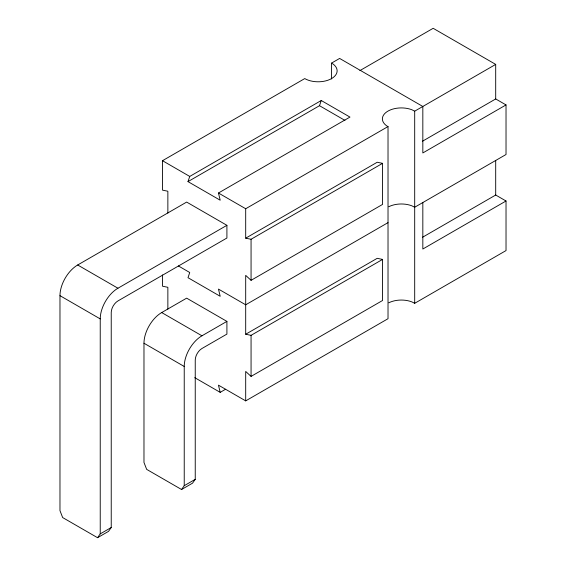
<?xml version="1.0" encoding="UTF-8"?>
<svg xmlns="http://www.w3.org/2000/svg" width="566" height="566" viewBox="0 0 566 566"><rect width="100%" height="100%" fill="white"/><g stroke="black" fill="none" stroke-linecap="round" stroke-linejoin="round"><path stroke-width="0.85" d="M187.99 181.622L189.737 176.429L321.247 100.507L349.965 117.084L218.455 193.013L220.195 200.215L187.99 181.622L319.5 105.701L321.247 100.507M97.55 537.7L100.232 533.88L111.233 527.526L111.233 312.552A9.488 5.476 -60 0 1 117.947 300.935L226.909 238.024L226.909 225.318L186.653 202.076L77.691 264.987A25.053 14.461 -60 0 0 59.975 295.664L59.975 510.638L62.656 517.557L97.55 537.7L108.552 531.347L111.233 527.526M181.552 489.512L184.233 485.692L195.242 479.338L195.242 360.125A9.488 5.476 -60 0 1 201.949 348.507L226.909 334.096L226.909 321.389L186.653 298.148L161.692 312.559A25.053 14.461 -60 0 0 143.976 343.237L143.976 462.45L146.665 469.37L181.552 489.512L192.553 483.159L195.242 479.338M167.861 213.078L167.861 191.23L162.499 190.148L162.499 160.702L304.741 78.582A18.975 10.959 0 0 0 331.577 78.582A18.975 10.959 0 0 0 331.577 63.088L339.628 58.439L422.83 106.472L422.83 152.954L506.025 104.922L506.025 154.511L414.694 207.241L411.822 205.798A18.975 10.959 0 0 0 388.778 206.732M359.884 70.609L433.16 28.3L495.696 64.404L495.696 98.958L422.42 141.259M218.455 193.013L245.694 208.741L388.021 126.565L388.021 318.708L245.694 400.877L218.455 385.149L220.195 392.358L225.551 389.267M388.021 126.565L387.151 126.133A18.975 10.959 0 0 1 387.031 111.686A18.975 10.959 0 0 1 411.822 109.726L414.694 111.169L495.696 64.404M100.232 533.88L100.232 318.906A25.053 14.461 -60 0 1 117.947 288.228L226.909 225.318M245.694 208.741L245.694 238.18L377.204 162.251L382.574 163.341L382.574 204.411L251.063 280.333L245.694 275.366L245.694 334.251L251.063 335.334L382.574 259.412L382.574 300.482L251.063 376.404L245.694 371.438L245.694 400.877M245.694 238.18L251.063 239.262L382.574 163.341M388.021 222.636L245.694 304.805L218.455 289.085L220.195 296.287L187.99 277.694L189.737 272.501L178.389 265.949M184.233 485.692L184.233 366.478A25.053 14.461 -60 0 1 201.949 335.801L226.909 321.389M245.694 334.251L377.204 258.322L382.574 259.412M422.42 237.331L495.696 195.029L506.025 200.994L506.025 250.575L414.694 303.305L411.822 301.869A18.975 10.959 0 0 0 388.778 302.803M506.025 200.994L422.83 249.026L422.83 202.543M495.696 98.958L506.025 104.922M319.5 105.701L344.963 120.402M162.499 160.702L189.737 176.429M161.692 312.559L201.949 335.801M77.691 264.987L117.947 288.228M143.976 343.237L184.233 366.478M59.975 295.664L100.232 318.906M194.732 377.656L220.195 392.358M495.696 160.475L495.696 195.029M414.694 111.169L414.694 303.305M331.577 63.088L331.577 78.95M251.063 239.262L251.063 280.333M251.063 335.334L251.063 376.404M167.861 309.149L167.861 287.302L162.499 286.212L162.499 274.956"/></g></svg>
